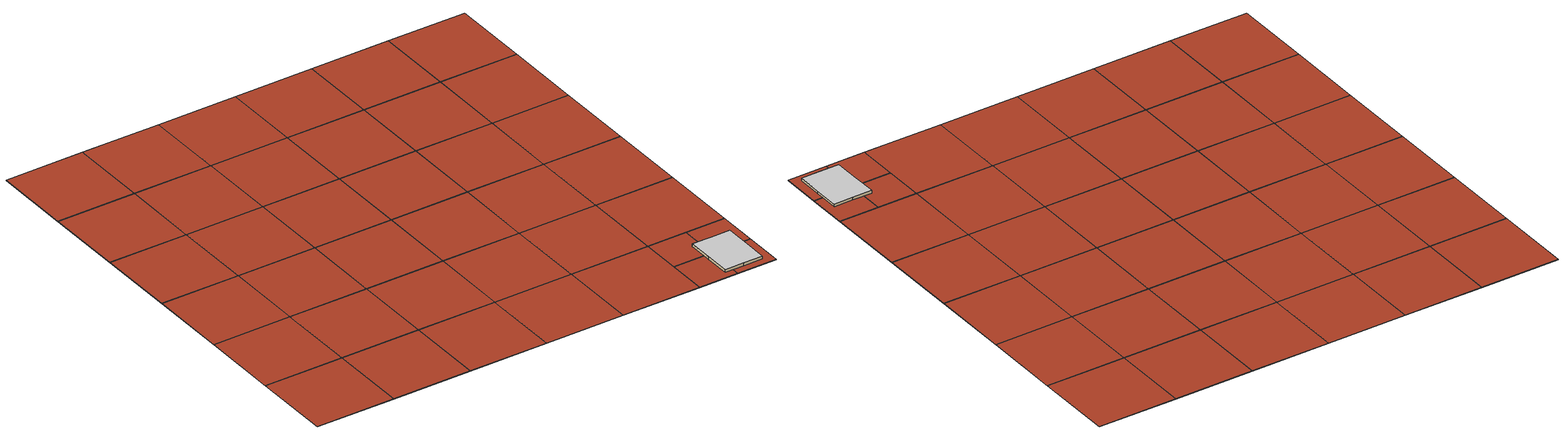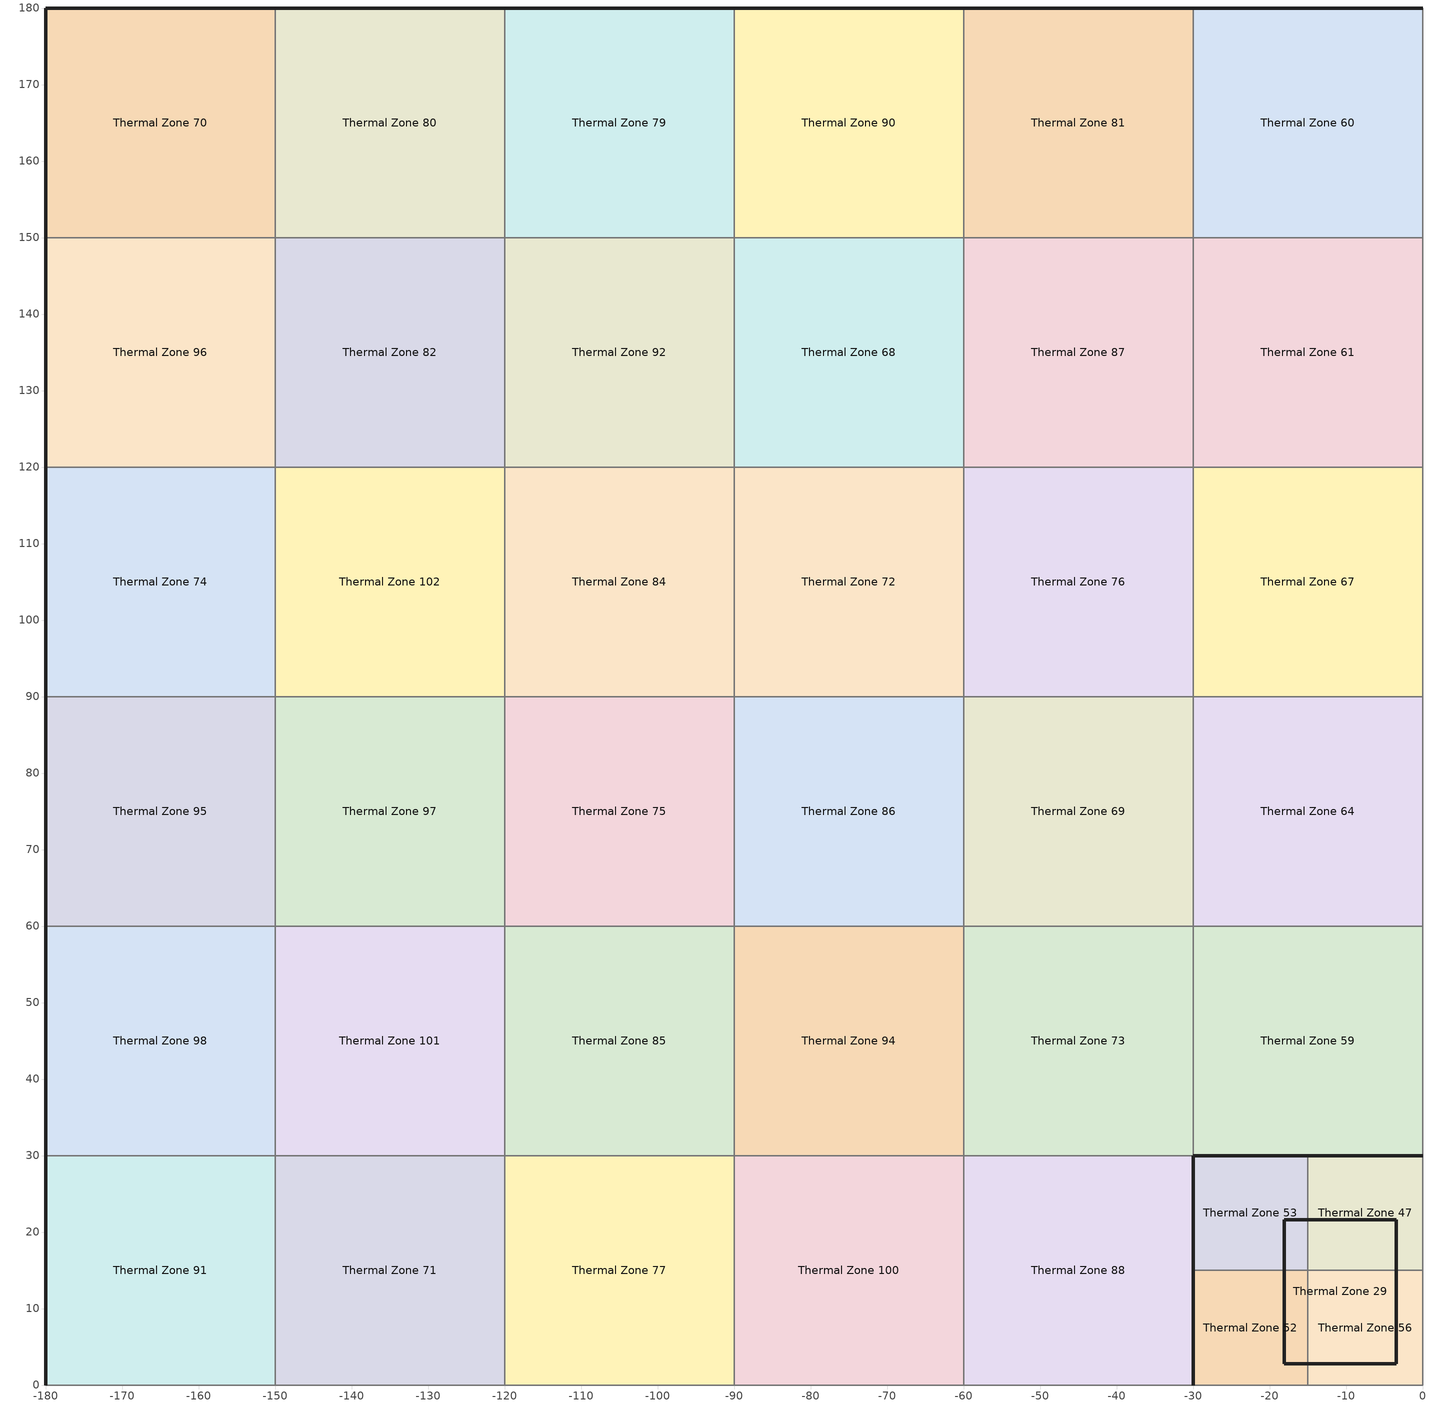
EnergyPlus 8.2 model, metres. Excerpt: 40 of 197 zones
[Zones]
Thermal Zone 100
 floor ground (ASHRAE 90.1-2004 ExtWall Mass ClimateZone 6): -90,30 -60,30 -60,0 -90,0 z-0.1
 wall to Thermal Zone 94 (ASHRAE 90.1-2004 ExtWall Mass ClimateZone 6 Reversed): -60,30 -90,30 z-0.1:0
 wall to Thermal Zone 88 (ASHRAE 90.1-2004 ExtWall Mass ClimateZone 6): -60,0 -60,30 z-0.1:0
 wall to Thermal Zone 78 (ASHRAE 90.1-2004 ExtWall Mass ClimateZone 6): -90,0 -60,0 z-0.1:0
 wall to Thermal Zone 77 (ASHRAE 90.1-2004 ExtWall Mass ClimateZone 6 Reversed): -90,30 -90,0 z-0.1:0
 roof outside (ASHRAE 90.1-2004 ExtWall Mass ClimateZone 6): -90,0 -60,0 -60,30 -90,30 z0
Thermal Zone 101
 floor ground (ASHRAE 90.1-2004 ExtWall Mass ClimateZone 6): -150,60 -120,60 -120,30 -150,30 z-0.1
 wall to Thermal Zone 97 (ASHRAE 90.1-2004 ExtWall Mass ClimateZone 6 Reversed): -120,60 -150,60 z-0.1:0
 wall to Thermal Zone 85 (ASHRAE 90.1-2004 ExtWall Mass ClimateZone 6): -120,30 -120,60 z-0.1:0
 wall to Thermal Zone 71 (ASHRAE 90.1-2004 ExtWall Mass ClimateZone 6): -150,30 -120,30 z-0.1:0
 wall to Thermal Zone 98 (ASHRAE 90.1-2004 ExtWall Mass ClimateZone 6 Reversed): -150,60 -150,30 z-0.1:0
 roof outside (ASHRAE 90.1-2004 ExtWall Mass ClimateZone 6): -150,30 -120,30 -120,60 -150,60 z0
Thermal Zone 102
 floor ground (ASHRAE 90.1-2004 ExtWall Mass ClimateZone 6): -150,120 -120,120 -120,90 -150,90 z-0.1
 wall to Thermal Zone 82 (ASHRAE 90.1-2004 ExtWall Mass ClimateZone 6 Reversed): -120,120 -150,120 z-0.1:0
 wall to Thermal Zone 84 (ASHRAE 90.1-2004 ExtWall Mass ClimateZone 6): -120,90 -120,120 z-0.1:0
 wall to Thermal Zone 97 (ASHRAE 90.1-2004 ExtWall Mass ClimateZone 6): -150,90 -120,90 z-0.1:0
 wall to Thermal Zone 74 (ASHRAE 90.1-2004 ExtWall Mass ClimateZone 6 Reversed): -150,120 -150,90 z-0.1:0
 roof outside (ASHRAE 90.1-2004 ExtWall Mass ClimateZone 6): -150,90 -120,90 -120,120 -150,120 z0
Thermal Zone 29
 floor ground (ASHRAE 90.1-2004 ExtWall Mass ClimateZone 6): -18.09,21.63 -10.77,21.63 -3.46,21.63 -3.46,12.22 -3.46,2.81 -10.77,2.81 -18.09,2.81 -18.09,12.22 z0
 wall outside (ASHRAE 90.1-2004 ExtWall Mass ClimateZone 6): -10.77,21.63 -18.09,21.63 -18.09,12.22 -18.09,2.81 -10.77,2.81 -3.46,2.81 -3.46,12.22 -3.46,21.63 -10.77,21.63 z0:1.03
 ceiling to Thermal Zone 37 (ASHRAE 90.1-2004 ExtWall Mass ClimateZone 6): -18.09,12.22 -18.09,2.81 -10.77,2.81 -3.46,2.81 -3.46,12.22 -3.46,21.63 -10.77,21.63 -18.09,21.63 z1.03
Thermal Zone 47
 floor ground (ASHRAE 90.1-2004 ExtWall Mass ClimateZone 6): -15,30 0,30 0,15 -15,15 z-0.1
 wall outside (ASHRAE 90.1-2004 ExtWall Mass ClimateZone 6): 0,30 -15,30 z-0.1:0
 wall to Thermal Zone 49 (ASHRAE 90.1-2004 ExtWall Mass ClimateZone 6): 0,15 0,30 z-0.1:0
 wall to Thermal Zone 56 (ASHRAE 90.1-2004 ExtWall Mass ClimateZone 6): -15,15 0,15 z-0.1:0
 wall to Thermal Zone 53 (ASHRAE 90.1-2004 ExtWall Mass ClimateZone 6 Reversed): -15,30 -15,15 z-0.1:0
 roof outside (ASHRAE 90.1-2004 ExtWall Mass ClimateZone 6): -15,15 0,15 0,30 -15,30 z0
Thermal Zone 52
 floor ground (ASHRAE 90.1-2004 ExtWall Mass ClimateZone 6): -30,15 -15,15 -15,0 -30,0 z-0.1
 wall outside (ASHRAE 90.1-2004 ExtWall Mass ClimateZone 6): -30,15 -30,0 z-0.1:0
 wall to Thermal Zone 53 (ASHRAE 90.1-2004 ExtWall Mass ClimateZone 6 Reversed): -15,15 -30,15 z-0.1:0
 wall to Thermal Zone 56 (ASHRAE 90.1-2004 ExtWall Mass ClimateZone 6): -15,0 -15,15 z-0.1:0
 wall to Thermal Zone 46 (ASHRAE 90.1-2004 ExtWall Mass ClimateZone 6): -30,0 -15,0 z-0.1:0
 roof outside (ASHRAE 90.1-2004 ExtWall Mass ClimateZone 6): -30,0 -15,0 -15,15 -30,15 z0
Thermal Zone 53
 floor ground (ASHRAE 90.1-2004 ExtWall Mass ClimateZone 6): -30,30 -15,30 -15,15 -30,15 z-0.1
 wall outside (ASHRAE 90.1-2004 ExtWall Mass ClimateZone 6): -15,30 -30,30 -30,15 z-0.1:0
 roof outside (ASHRAE 90.1-2004 ExtWall Mass ClimateZone 6): -30,15 -15,15 -15,30 -30,30 z0
Thermal Zone 56
 floor ground (ASHRAE 90.1-2004 ExtWall Mass ClimateZone 6): -15,15 0,15 0,0 -15,0 z-0.1
 wall to Thermal Zone 55 (ASHRAE 90.1-2004 ExtWall Mass ClimateZone 6): 0,0 0,15 z-0.1:0
 wall to Thermal Zone 44 (ASHRAE 90.1-2004 ExtWall Mass ClimateZone 6): -15,0 0,0 z-0.1:0
 roof outside (ASHRAE 90.1-2004 ExtWall Mass ClimateZone 6): -15,0 0,0 0,15 -15,15 z0
Thermal Zone 59
 floor ground (ASHRAE 90.1-2004 ExtWall Mass ClimateZone 6): -30,60 0,60 0,30 -30,30 z-0.1
 wall outside (ASHRAE 90.1-2004 ExtWall Mass ClimateZone 6): -30,30 0,30 z-0.1:0
 wall to Thermal Zone 64 (ASHRAE 90.1-2004 ExtWall Mass ClimateZone 6 Reversed): 0,60 -30,60 z-0.1:0
 wall to Thermal Zone 66 (ASHRAE 90.1-2004 ExtWall Mass ClimateZone 6): 0,30 0,60 z-0.1:0
 wall to Thermal Zone 73 (ASHRAE 90.1-2004 ExtWall Mass ClimateZone 6): -30,60 -30,30 z-0.1:0
 roof outside (ASHRAE 90.1-2004 ExtWall Mass ClimateZone 6): -30,30 0,30 0,60 -30,60 z0
Thermal Zone 60
 floor ground (ASHRAE 90.1-2004 ExtWall Mass ClimateZone 6): -30,180 0,180 0,150 -30,150 z-0.1
 wall outside (ASHRAE 90.1-2004 ExtWall Mass ClimateZone 6): 0,180 -30,180 z-0.1:0
 wall to Thermal Zone 58 (ASHRAE 90.1-2004 ExtWall Mass ClimateZone 6): 0,150 0,180 z-0.1:0
 wall to Thermal Zone 61 (ASHRAE 90.1-2004 ExtWall Mass ClimateZone 6): -30,150 0,150 z-0.1:0
 wall to Thermal Zone 81 (ASHRAE 90.1-2004 ExtWall Mass ClimateZone 6): -30,180 -30,150 z-0.1:0
 roof outside (ASHRAE 90.1-2004 ExtWall Mass ClimateZone 6): -30,150 0,150 0,180 -30,180 z0
Thermal Zone 61
 floor ground (ASHRAE 90.1-2004 ExtWall Mass ClimateZone 6): -30,150 0,150 0,120 -30,120 z-0.1
 wall to Thermal Zone 65 (ASHRAE 90.1-2004 ExtWall Mass ClimateZone 6): 0,120 0,150 z-0.1:0
 wall to Thermal Zone 67 (ASHRAE 90.1-2004 ExtWall Mass ClimateZone 6): -30,120 0,120 z-0.1:0
 wall to Thermal Zone 87 (ASHRAE 90.1-2004 ExtWall Mass ClimateZone 6): -30,150 -30,120 z-0.1:0
 roof outside (ASHRAE 90.1-2004 ExtWall Mass ClimateZone 6): -30,120 0,120 0,150 -30,150 z0
Thermal Zone 64
 floor ground (ASHRAE 90.1-2004 ExtWall Mass ClimateZone 6): -30,90 0,90 0,60 -30,60 z-0.1
 wall to Thermal Zone 67 (ASHRAE 90.1-2004 ExtWall Mass ClimateZone 6 Reversed): 0,90 -30,90 z-0.1:0
 wall to Thermal Zone 62 (ASHRAE 90.1-2004 ExtWall Mass ClimateZone 6): 0,60 0,90 z-0.1:0
 wall to Thermal Zone 69 (ASHRAE 90.1-2004 ExtWall Mass ClimateZone 6): -30,90 -30,60 z-0.1:0
 roof outside (ASHRAE 90.1-2004 ExtWall Mass ClimateZone 6): -30,60 0,60 0,90 -30,90 z0
Thermal Zone 67
 floor ground (ASHRAE 90.1-2004 ExtWall Mass ClimateZone 6): -30,120 0,120 0,90 -30,90 z-0.1
 wall to Thermal Zone 63 (ASHRAE 90.1-2004 ExtWall Mass ClimateZone 6): 0,90 0,120 z-0.1:0
 wall to Thermal Zone 76 (ASHRAE 90.1-2004 ExtWall Mass ClimateZone 6): -30,120 -30,90 z-0.1:0
 roof outside (ASHRAE 90.1-2004 ExtWall Mass ClimateZone 6): -30,90 0,90 0,120 -30,120 z0
Thermal Zone 68
 floor ground (ASHRAE 90.1-2004 ExtWall Mass ClimateZone 6): -90,150 -60,150 -60,120 -90,120 z-0.1
 wall to Thermal Zone 90 (ASHRAE 90.1-2004 ExtWall Mass ClimateZone 6 Reversed): -60,150 -90,150 z-0.1:0
 wall to Thermal Zone 87 (ASHRAE 90.1-2004 ExtWall Mass ClimateZone 6): -60,120 -60,150 z-0.1:0
 wall to Thermal Zone 72 (ASHRAE 90.1-2004 ExtWall Mass ClimateZone 6): -90,120 -60,120 z-0.1:0
 wall to Thermal Zone 92 (ASHRAE 90.1-2004 ExtWall Mass ClimateZone 6 Reversed): -90,150 -90,120 z-0.1:0
 roof outside (ASHRAE 90.1-2004 ExtWall Mass ClimateZone 6): -90,120 -60,120 -60,150 -90,150 z0
Thermal Zone 69
 floor ground (ASHRAE 90.1-2004 ExtWall Mass ClimateZone 6): -60,90 -30,90 -30,60 -60,60 z-0.1
 wall to Thermal Zone 76 (ASHRAE 90.1-2004 ExtWall Mass ClimateZone 6 Reversed): -30,90 -60,90 z-0.1:0
 wall to Thermal Zone 73 (ASHRAE 90.1-2004 ExtWall Mass ClimateZone 6): -60,60 -30,60 z-0.1:0
 wall to Thermal Zone 86 (ASHRAE 90.1-2004 ExtWall Mass ClimateZone 6 Reversed): -60,90 -60,60 z-0.1:0
 roof outside (ASHRAE 90.1-2004 ExtWall Mass ClimateZone 6): -60,60 -30,60 -30,90 -60,90 z0
Thermal Zone 70
 floor ground (ASHRAE 90.1-2004 ExtWall Mass ClimateZone 6): -180,180 -150,180 -150,150 -180,150 z-0.1
 wall outside (ASHRAE 90.1-2004 ExtWall Mass ClimateZone 6): -150,180 -180,180 -180,150 z-0.1:0
 wall to Thermal Zone 80 (ASHRAE 90.1-2004 ExtWall Mass ClimateZone 6): -150,150 -150,180 z-0.1:0
 wall to Thermal Zone 96 (ASHRAE 90.1-2004 ExtWall Mass ClimateZone 6): -180,150 -150,150 z-0.1:0
 roof outside (ASHRAE 90.1-2004 ExtWall Mass ClimateZone 6): -180,150 -150,150 -150,180 -180,180 z0
Thermal Zone 71
 floor ground (ASHRAE 90.1-2004 ExtWall Mass ClimateZone 6): -150,30 -120,30 -120,0 -150,0 z-0.1
 wall to Thermal Zone 77 (ASHRAE 90.1-2004 ExtWall Mass ClimateZone 6): -120,0 -120,30 z-0.1:0
 wall to Thermal Zone 99 (ASHRAE 90.1-2004 ExtWall Mass ClimateZone 6): -150,0 -120,0 z-0.1:0
 wall to Thermal Zone 91 (ASHRAE 90.1-2004 ExtWall Mass ClimateZone 6 Reversed): -150,30 -150,0 z-0.1:0
 roof outside (ASHRAE 90.1-2004 ExtWall Mass ClimateZone 6): -150,0 -120,0 -120,30 -150,30 z0
Thermal Zone 72
 floor ground (ASHRAE 90.1-2004 ExtWall Mass ClimateZone 6): -90,120 -60,120 -60,90 -90,90 z-0.1
 wall to Thermal Zone 76 (ASHRAE 90.1-2004 ExtWall Mass ClimateZone 6): -60,90 -60,120 z-0.1:0
 wall to Thermal Zone 86 (ASHRAE 90.1-2004 ExtWall Mass ClimateZone 6): -90,90 -60,90 z-0.1:0
 wall to Thermal Zone 84 (ASHRAE 90.1-2004 ExtWall Mass ClimateZone 6 Reversed): -90,120 -90,90 z-0.1:0
 roof outside (ASHRAE 90.1-2004 ExtWall Mass ClimateZone 6): -90,90 -60,90 -60,120 -90,120 z0
Thermal Zone 73
 floor ground (ASHRAE 90.1-2004 ExtWall Mass ClimateZone 6): -60,60 -30,60 -30,30 -60,30 z-0.1
 wall to Thermal Zone 88 (ASHRAE 90.1-2004 ExtWall Mass ClimateZone 6): -60,30 -30,30 z-0.1:0
 wall to Thermal Zone 94 (ASHRAE 90.1-2004 ExtWall Mass ClimateZone 6 Reversed): -60,60 -60,30 z-0.1:0
 roof outside (ASHRAE 90.1-2004 ExtWall Mass ClimateZone 6): -60,30 -30,30 -30,60 -60,60 z0
Thermal Zone 74
 floor ground (ASHRAE 90.1-2004 ExtWall Mass ClimateZone 6): -180,120 -150,120 -150,90 -180,90 z-0.1
 wall outside (ASHRAE 90.1-2004 ExtWall Mass ClimateZone 6): -180,120 -180,90 z-0.1:0
 wall to Thermal Zone 96 (ASHRAE 90.1-2004 ExtWall Mass ClimateZone 6 Reversed): -150,120 -180,120 z-0.1:0
 wall to Thermal Zone 95 (ASHRAE 90.1-2004 ExtWall Mass ClimateZone 6): -180,90 -150,90 z-0.1:0
 roof outside (ASHRAE 90.1-2004 ExtWall Mass ClimateZone 6): -180,90 -150,90 -150,120 -180,120 z0
Thermal Zone 75
 floor ground (ASHRAE 90.1-2004 ExtWall Mass ClimateZone 6): -120,90 -90,90 -90,60 -120,60 z-0.1
 wall to Thermal Zone 84 (ASHRAE 90.1-2004 ExtWall Mass ClimateZone 6 Reversed): -90,90 -120,90 z-0.1:0
 wall to Thermal Zone 86 (ASHRAE 90.1-2004 ExtWall Mass ClimateZone 6): -90,60 -90,90 z-0.1:0
 wall to Thermal Zone 85 (ASHRAE 90.1-2004 ExtWall Mass ClimateZone 6): -120,60 -90,60 z-0.1:0
 wall to Thermal Zone 97 (ASHRAE 90.1-2004 ExtWall Mass ClimateZone 6 Reversed): -120,90 -120,60 z-0.1:0
 roof outside (ASHRAE 90.1-2004 ExtWall Mass ClimateZone 6): -120,60 -90,60 -90,90 -120,90 z0
Thermal Zone 76
 floor ground (ASHRAE 90.1-2004 ExtWall Mass ClimateZone 6): -60,120 -30,120 -30,90 -60,90 z-0.1
 wall to Thermal Zone 87 (ASHRAE 90.1-2004 ExtWall Mass ClimateZone 6 Reversed): -30,120 -60,120 z-0.1:0
 roof outside (ASHRAE 90.1-2004 ExtWall Mass ClimateZone 6): -60,90 -30,90 -30,120 -60,120 z0
Thermal Zone 77
 floor ground (ASHRAE 90.1-2004 ExtWall Mass ClimateZone 6): -120,30 -90,30 -90,0 -120,0 z-0.1
 wall to Thermal Zone 85 (ASHRAE 90.1-2004 ExtWall Mass ClimateZone 6 Reversed): -90,30 -120,30 z-0.1:0
 wall to Thermal Zone 93 (ASHRAE 90.1-2004 ExtWall Mass ClimateZone 6): -120,0 -90,0 z-0.1:0
 roof outside (ASHRAE 90.1-2004 ExtWall Mass ClimateZone 6): -120,0 -90,0 -90,30 -120,30 z0
Thermal Zone 79
 floor ground (ASHRAE 90.1-2004 ExtWall Mass ClimateZone 6): -120,180 -90,180 -90,150 -120,150 z-0.1
 wall outside (ASHRAE 90.1-2004 ExtWall Mass ClimateZone 6): -90,180 -120,180 z-0.1:0
 wall to Thermal Zone 90 (ASHRAE 90.1-2004 ExtWall Mass ClimateZone 6): -90,150 -90,180 z-0.1:0
 wall to Thermal Zone 92 (ASHRAE 90.1-2004 ExtWall Mass ClimateZone 6): -120,150 -90,150 z-0.1:0
 wall to Thermal Zone 80 (ASHRAE 90.1-2004 ExtWall Mass ClimateZone 6 Reversed): -120,180 -120,150 z-0.1:0
 roof outside (ASHRAE 90.1-2004 ExtWall Mass ClimateZone 6): -120,150 -90,150 -90,180 -120,180 z0
Thermal Zone 80
 floor ground (ASHRAE 90.1-2004 ExtWall Mass ClimateZone 6): -150,180 -120,180 -120,150 -150,150 z-0.1
 wall outside (ASHRAE 90.1-2004 ExtWall Mass ClimateZone 6): -120,180 -150,180 z-0.1:0
 wall to Thermal Zone 82 (ASHRAE 90.1-2004 ExtWall Mass ClimateZone 6): -150,150 -120,150 z-0.1:0
 roof outside (ASHRAE 90.1-2004 ExtWall Mass ClimateZone 6): -150,150 -120,150 -120,180 -150,180 z0
Thermal Zone 81
 floor ground (ASHRAE 90.1-2004 ExtWall Mass ClimateZone 6): -60,180 -30,180 -30,150 -60,150 z-0.1
 wall outside (ASHRAE 90.1-2004 ExtWall Mass ClimateZone 6): -30,180 -60,180 z-0.1:0
 wall to Thermal Zone 87 (ASHRAE 90.1-2004 ExtWall Mass ClimateZone 6): -60,150 -30,150 z-0.1:0
 wall to Thermal Zone 90 (ASHRAE 90.1-2004 ExtWall Mass ClimateZone 6 Reversed): -60,180 -60,150 z-0.1:0
 roof outside (ASHRAE 90.1-2004 ExtWall Mass ClimateZone 6): -60,150 -30,150 -30,180 -60,180 z0
Thermal Zone 82
 floor ground (ASHRAE 90.1-2004 ExtWall Mass ClimateZone 6): -150,150 -120,150 -120,120 -150,120 z-0.1
 wall to Thermal Zone 92 (ASHRAE 90.1-2004 ExtWall Mass ClimateZone 6): -120,120 -120,150 z-0.1:0
 wall to Thermal Zone 96 (ASHRAE 90.1-2004 ExtWall Mass ClimateZone 6 Reversed): -150,150 -150,120 z-0.1:0
 roof outside (ASHRAE 90.1-2004 ExtWall Mass ClimateZone 6): -150,120 -120,120 -120,150 -150,150 z0
Thermal Zone 84
 floor ground (ASHRAE 90.1-2004 ExtWall Mass ClimateZone 6): -120,120 -90,120 -90,90 -120,90 z-0.1
 wall to Thermal Zone 92 (ASHRAE 90.1-2004 ExtWall Mass ClimateZone 6 Reversed): -90,120 -120,120 z-0.1:0
 roof outside (ASHRAE 90.1-2004 ExtWall Mass ClimateZone 6): -120,90 -90,90 -90,120 -120,120 z0
Thermal Zone 85
 floor ground (ASHRAE 90.1-2004 ExtWall Mass ClimateZone 6): -120,60 -90,60 -90,30 -120,30 z-0.1
 wall to Thermal Zone 94 (ASHRAE 90.1-2004 ExtWall Mass ClimateZone 6): -90,30 -90,60 z-0.1:0
 roof outside (ASHRAE 90.1-2004 ExtWall Mass ClimateZone 6): -120,30 -90,30 -90,60 -120,60 z0
Thermal Zone 86
 floor ground (ASHRAE 90.1-2004 ExtWall Mass ClimateZone 6): -90,90 -60,90 -60,60 -90,60 z-0.1
 wall to Thermal Zone 94 (ASHRAE 90.1-2004 ExtWall Mass ClimateZone 6): -90,60 -60,60 z-0.1:0
 roof outside (ASHRAE 90.1-2004 ExtWall Mass ClimateZone 6): -90,60 -60,60 -60,90 -90,90 z0
Thermal Zone 87
 floor ground (ASHRAE 90.1-2004 ExtWall Mass ClimateZone 6): -60,150 -30,150 -30,120 -60,120 z-0.1
 roof outside (ASHRAE 90.1-2004 ExtWall Mass ClimateZone 6): -60,120 -30,120 -30,150 -60,150 z0
Thermal Zone 88
 floor ground (ASHRAE 90.1-2004 ExtWall Mass ClimateZone 6): -60,30 -30,30 -30,0 -60,0 z-0.1
 wall outside (ASHRAE 90.1-2004 ExtWall Mass ClimateZone 6): -30,0 -30,30 z-0.1:0
 wall to Thermal Zone 83 (ASHRAE 90.1-2004 ExtWall Mass ClimateZone 6): -60,0 -30,0 z-0.1:0
 roof outside (ASHRAE 90.1-2004 ExtWall Mass ClimateZone 6): -60,0 -30,0 -30,30 -60,30 z0
Thermal Zone 90
 floor ground (ASHRAE 90.1-2004 ExtWall Mass ClimateZone 6): -90,180 -60,180 -60,150 -90,150 z-0.1
 wall outside (ASHRAE 90.1-2004 ExtWall Mass ClimateZone 6): -60,180 -90,180 z-0.1:0
 roof outside (ASHRAE 90.1-2004 ExtWall Mass ClimateZone 6): -90,150 -60,150 -60,180 -90,180 z0
Thermal Zone 91
 floor ground (ASHRAE 90.1-2004 ExtWall Mass ClimateZone 6): -180,30 -150,30 -150,0 -180,0 z-0.1
 wall outside (ASHRAE 90.1-2004 ExtWall Mass ClimateZone 6): -180,30 -180,0 z-0.1:0
 wall to Thermal Zone 98 (ASHRAE 90.1-2004 ExtWall Mass ClimateZone 6 Reversed): -150,30 -180,30 z-0.1:0
 wall to Thermal Zone 89 (ASHRAE 90.1-2004 ExtWall Mass ClimateZone 6): -180,0 -150,0 z-0.1:0
 roof outside (ASHRAE 90.1-2004 ExtWall Mass ClimateZone 6): -180,0 -150,0 -150,30 -180,30 z0
Thermal Zone 92
 floor ground (ASHRAE 90.1-2004 ExtWall Mass ClimateZone 6): -120,150 -90,150 -90,120 -120,120 z-0.1
 roof outside (ASHRAE 90.1-2004 ExtWall Mass ClimateZone 6): -120,120 -90,120 -90,150 -120,150 z0
Thermal Zone 94
 floor ground (ASHRAE 90.1-2004 ExtWall Mass ClimateZone 6): -90,60 -60,60 -60,30 -90,30 z-0.1
 roof outside (ASHRAE 90.1-2004 ExtWall Mass ClimateZone 6): -90,30 -60,30 -60,60 -90,60 z0
Thermal Zone 95
 floor ground (ASHRAE 90.1-2004 ExtWall Mass ClimateZone 6): -180,90 -150,90 -150,60 -180,60 z-0.1
 wall outside (ASHRAE 90.1-2004 ExtWall Mass ClimateZone 6): -180,90 -180,60 z-0.1:0
 wall to Thermal Zone 97 (ASHRAE 90.1-2004 ExtWall Mass ClimateZone 6): -150,60 -150,90 z-0.1:0
 wall to Thermal Zone 98 (ASHRAE 90.1-2004 ExtWall Mass ClimateZone 6): -180,60 -150,60 z-0.1:0
 roof outside (ASHRAE 90.1-2004 ExtWall Mass ClimateZone 6): -180,60 -150,60 -150,90 -180,90 z0
Thermal Zone 96
 floor ground (ASHRAE 90.1-2004 ExtWall Mass ClimateZone 6): -180,150 -150,150 -150,120 -180,120 z-0.1
 wall outside (ASHRAE 90.1-2004 ExtWall Mass ClimateZone 6): -180,150 -180,120 z-0.1:0
 roof outside (ASHRAE 90.1-2004 ExtWall Mass ClimateZone 6): -180,120 -150,120 -150,150 -180,150 z0
Thermal Zone 97
 floor ground (ASHRAE 90.1-2004 ExtWall Mass ClimateZone 6): -150,90 -120,90 -120,60 -150,60 z-0.1
 roof outside (ASHRAE 90.1-2004 ExtWall Mass ClimateZone 6): -150,60 -120,60 -120,90 -150,90 z0
Thermal Zone 98
 floor ground (ASHRAE 90.1-2004 ExtWall Mass ClimateZone 6): -180,60 -150,60 -150,30 -180,30 z-0.1
 wall outside (ASHRAE 90.1-2004 ExtWall Mass ClimateZone 6): -180,60 -180,30 z-0.1:0
 roof outside (ASHRAE 90.1-2004 ExtWall Mass ClimateZone 6): -180,30 -150,30 -150,60 -180,60 z0
[Building]
Building 1: North Axis {deg}=0; Solar Distribution=FullExteriorWithReflections
[Material] Thermal Absorptance=0.9
Name | Roughness | Thickness {m} | Conductivity {W/m-K} | Density {kg/m3} | Specific Heat {J/kg-K} | Solar Absorptance | Visible Absorptance
1/2IN Gypsum | Smooth | 0.0127 | 0.16 | 784.9 | 830 | 0.4 | 0.4
1IN Stucco | Smooth | 0.0253 | 0.6918 | 1858 | 837 | 0.92 | 0.92
8IN CONCRETE HW RefBldg | Rough | 0.2032 | 1.311 | 2240 | 836.8 | 0.7 | 0.7
Mass NonRes Wall Insulation-1.69 | MediumRough | 0.0623673 | 0.049 | 265 | 836.8 | 0.7 | 0.7
[Construction]
ASHRAE 90.1-2004 ExtWall Mass ClimateZone 6: 1IN Stucco, 8IN CONCRETE HW RefBldg, Mass NonRes Wall Insulation-1.69, 1/2IN Gypsum
ASHRAE 90.1-2004 ExtWall Mass ClimateZone 6 Reversed: 1/2IN Gypsum, Mass NonRes Wall Insulation-1.69, 8IN CONCRETE HW RefBldg, 1IN Stucco
[Zone]
Thermal Zone 100; Thermal Zone 101; Thermal Zone 102; Thermal Zone 29; Thermal Zone 47; Thermal Zone 52; Thermal Zone 53; Thermal Zone 56; Thermal Zone 59; Thermal Zone 60; Thermal Zone 61; Thermal Zone 64; Thermal Zone 67; Thermal Zone 68; Thermal Zone 69; Thermal Zone 70; Thermal Zone 71; Thermal Zone 72; Thermal Zone 73; Thermal Zone 74; Thermal Zone 75; Thermal Zone 76; Thermal Zone 77; Thermal Zone 79; Thermal Zone 80; Thermal Zone 81; Thermal Zone 82; Thermal Zone 84; Thermal Zone 85; Thermal Zone 86; Thermal Zone 87; Thermal Zone 88; Thermal Zone 90; Thermal Zone 91; Thermal Zone 92; Thermal Zone 94; Thermal Zone 95; Thermal Zone 96; Thermal Zone 97; Thermal Zone 98
